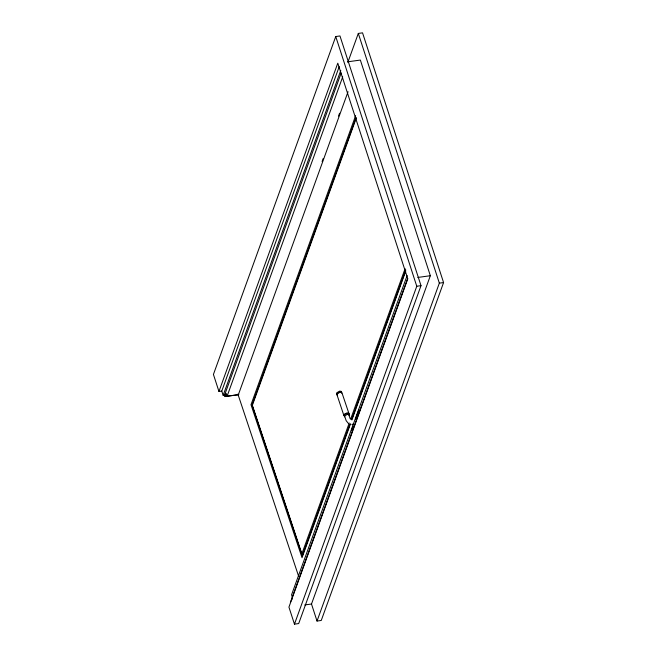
<?xml version="1.0" encoding="UTF-8"?>
<svg xmlns="http://www.w3.org/2000/svg" width="657" height="657" viewBox="0 0 657 657"><rect width="100%" height="100%" fill="white"/><g stroke="black" fill="none" stroke-linecap="round" stroke-linejoin="round"><path stroke-width="0.99" d="M218.953 391.465L337.788 63.171L407.775 278.831L288.932 607.125L294.459 624.15L298.689 623.567L421.006 285.664L339.973 35.954L335.743 36.537L213.426 374.441L218.953 391.465L221.77 391.079L339.217 66.636M341.139 73.108L224.563 395.144L223.15 395.333L340.778 70.406M238.844 394.66L225.023 396.565L226.18 393.362L227.1 396.196L238.384 394.643L348.046 91.717M347.857 62.316L358.311 33.433L362.541 32.85L443.574 282.559L321.257 620.463L317.027 621.046L311.5 604.021L430.343 275.718L360.356 60.066L347.816 61.791M227.1 396.196L342.699 76.869M322.094 161.491L323.145 158.592M338.519 116.125L339.562 113.226M355.634 115.657L250.999 404.704L302.039 557.744L350.518 423.822M355.963 117.866L252.025 404.991L302.491 556.331M252.222 405.689L356.381 117.792M301.744 554.196L349.228 423.009M350.624 419.158L405.098 268.68M349.902 424.266L302.417 555.444L252.329 405.238M351.651 419.437L405.771 269.928M351.914 419.963L405.73 271.136M407.151 275.505L291.56 594.823L292.48 597.665L291.609 600.063M351.355 430.663L353.08 425.908M355.486 419.248L358.927 409.738M290.369 602.477L407.644 278.511M294.459 624.15L416.776 286.247L335.743 36.537M317.027 621.046L439.344 283.142L358.311 33.433M343.71 414.986L336.721 394.011L337.912 392.796L339.998 392.057L341.763 392.229L349.154 414.181L348.752 413.204L346.995 413.031L344.909 413.77L343.71 414.986L344.112 415.963M348.44 423.51L346.173 420.702L344.564 416.045L347.29 414.386L348.81 414.534L349.154 415.372M351.848 424.356L353.647 424.094M417.795 277.451L430.343 275.718M416.776 286.247L421.006 285.664M439.344 283.142L443.574 282.559M304.741 604.949L311.5 604.021M347.274 414.436L348.727 414.575L350.214 418.846M341.402 392.13L341.057 391.293L339.546 391.145L336.721 392.82L337.066 393.658M341.78 393.264L341.435 392.426L339.924 392.278L337.098 393.954L337.443 394.791M348.777 414.238L348.432 413.401L346.912 413.253L344.096 414.928L344.44 415.766M336.721 394.011L337.115 394.988M344.473 416.062L344.818 416.899M237.891 394.101L298.705 576.485M224.563 395.144L225.023 396.565M221.77 391.079L223.15 395.333"/></g></svg>
